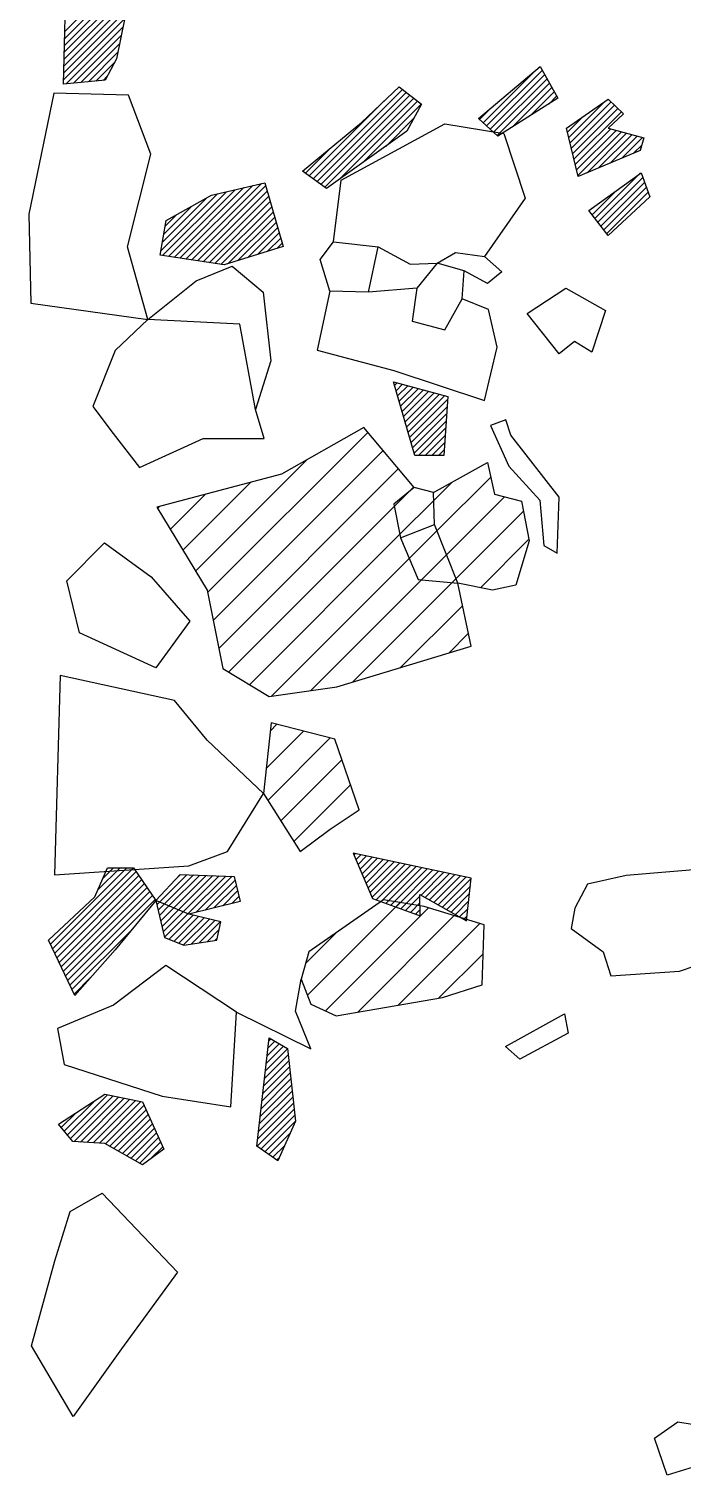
# Model space of a CAD drawing. Header units: metres. Extents: x 1.28 to 3.47, y -21 to -16.89.
# Drawn here: x 1.481 to 1.825, y -19.078 to -18.316 of the extents above; entities that cross this region are included whole.
import ezdxf

# ---------------------------------------------------------------- set-up
doc = ezdxf.new("R2010")
doc.units = ezdxf.units.M
doc.header["$LTSCALE"] = 25
doc.header["$MEASUREMENT"] = 0
doc.layers.get('0').update_dxf_attribs({"linetype": 'CONTINUOUS'})
for name, color, linetype in [('FEUER', 1, 'CONTINUOUS'), ('KNOCHEN', 2, 'CONTINUOUS'), ('KNOCHENSCHRAFF', 2, 'CONTINUOUS'), ('STEINE', 4, 'CONTINUOUS'), ('STEINESCHRAFF', 4, 'CONTINUOUS')]:
    doc.layers.add(name, color=color, linetype=linetype)

# ---------------------------------------------------------------- blocks, each defined once
blk = doc.blocks.new('*X3')
at = {"color": 0}
for p, q in [((165.229, -1875.128), (165.304, -1875.053)), ((165.334, -1875.376), (165.596, -1875.114)), ((165.44, -1875.624), (165.887, -1875.176)), ((149.209, -1879.834), (153.241, -1875.802)), ((149.323, -1880.074), (153.595, -1875.801)), ((151.718, -1876.972), (152.888, -1875.802)), ((151.987, -1876.349), (152.534, -1875.802)), ((165.546, -1875.871), (166.179, -1875.238)), ((165.651, -1876.119), (166.471, -1875.3)), ((165.757, -1876.367), (166.762, -1875.362)), ((165.863, -1876.615), (167.054, -1875.424)), ((165.969, -1876.863), (167.345, -1875.486)), ((166.074, -1877.111), (167.637, -1875.548)), ((166.18, -1877.359), (167.929, -1875.61)), ((166.397, -1877.495), (168.22, -1875.672)), ((166.656, -1877.59), (168.512, -1875.734)), ((166.915, -1877.684), (168.804, -1875.796)), ((167.174, -1877.779), (169.095, -1875.858)), ((167.432, -1877.874), (169.387, -1875.92)), ((149.436, -1880.314), (153.742, -1876.008)), ((149.55, -1880.553), (153.884, -1876.219)), ((149.664, -1880.793), (154.027, -1876.43)), ((149.778, -1881.033), (154.17, -1876.641)), ((154.965, -1877.613), (156.409, -1876.169)), ((155.216, -1877.716), (156.751, -1876.181)), ((155.466, -1877.819), (157.092, -1876.193)), ((155.717, -1877.922), (157.434, -1876.205)), ((155.845, -1876.38), (156.068, -1876.157)), ((155.968, -1878.025), (157.776, -1876.217)), ((156.218, -1878.128), (158.117, -1876.229)), ((156.469, -1878.231), (158.459, -1876.241)), ((156.9, -1878.154), (158.8, -1876.253)), ((157.369, -1878.038), (158.955, -1876.452)), ((167.691, -1877.969), (169.678, -1875.982)), ((168.763, -1877.25), (169.97, -1876.043)), ((168.99, -1877.377), (170.262, -1876.105)), ((169.216, -1877.504), (170.553, -1876.167)), ((169.443, -1877.631), (170.845, -1876.229)), ((169.669, -1877.759), (171.137, -1876.291)), ((169.895, -1877.886), (171.411, -1876.37)), ((149.891, -1881.273), (154.313, -1876.851)), ((150.005, -1881.513), (154.456, -1877.062)), ((150.119, -1881.752), (154.598, -1877.273)), ((150.233, -1881.992), (154.741, -1877.484)), ((157.838, -1877.923), (159.021, -1876.739)), ((158.307, -1877.807), (159.088, -1877.026)), ((158.775, -1877.692), (159.154, -1877.314)), ((167.95, -1878.064), (168.709, -1877.304)), ((170.122, -1878.013), (171.366, -1876.769)), ((170.348, -1878.14), (171.321, -1877.167)), ((154.828, -1877.751), (154.965, -1877.613)), ((154.895, -1878.037), (155.216, -1877.716)), ((154.963, -1878.322), (155.466, -1877.819)), ((155.031, -1878.608), (155.717, -1877.922)), ((155.099, -1878.894), (155.968, -1878.025)), ((155.167, -1879.179), (156.218, -1878.128)), ((155.235, -1879.465), (156.469, -1878.231)), ((168.208, -1878.159), (168.709, -1877.658)), ((168.467, -1878.253), (168.71, -1878.011)), ((170.575, -1878.267), (171.276, -1877.566)), ((170.801, -1878.394), (171.231, -1877.964)), ((155.481, -1879.572), (156.748, -1878.306)), ((155.734, -1879.673), (157.032, -1878.375)), ((155.987, -1879.774), (157.317, -1878.443)), ((156.239, -1879.875), (157.602, -1878.512)), ((156.642, -1879.826), (157.886, -1878.581)), ((157.057, -1879.764), (158.171, -1878.65)), ((171.028, -1878.521), (171.186, -1878.363)), ((150.347, -1882.232), (153.543, -1879.035)), ((157.472, -1879.703), (158.111, -1879.064)), ((157.887, -1879.642), (158.017, -1879.511)), ((150.46, -1882.472), (151.332, -1881.6)), ((160.644, -1885.723), (161.282, -1885.085)), ((160.69, -1885.324), (161.058, -1884.955)), ((160.736, -1884.924), (160.834, -1884.826)), ((160.505, -1886.922), (161.758, -1885.669)), ((160.552, -1886.523), (161.724, -1885.35)), ((160.598, -1886.123), (161.506, -1885.214)), ((160.367, -1888.121), (161.861, -1886.627)), ((160.413, -1887.721), (161.827, -1886.308)), ((160.459, -1887.322), (161.793, -1885.989)), ((160.275, -1888.92), (161.93, -1887.266)), ((160.321, -1888.521), (161.895, -1886.946)), ((149.944, -1889.705), (151.586, -1888.064)), ((150.105, -1889.898), (152.228, -1887.775)), ((150.266, -1890.091), (152.521, -1887.835)), ((150.46, -1890.251), (152.815, -1887.895)), ((150.793, -1890.271), (153.108, -1887.955)), ((151.127, -1890.29), (153.402, -1888.015)), ((151.46, -1890.31), (153.696, -1888.075)), ((151.794, -1890.33), (153.989, -1888.135)), ((160.183, -1889.72), (161.998, -1887.904)), ((160.229, -1889.32), (161.964, -1887.585)), ((149.784, -1889.512), (150.585, -1888.711)), ((152.112, -1890.366), (154.149, -1888.329)), ((152.339, -1890.493), (154.259, -1888.573)), ((152.565, -1890.62), (154.369, -1888.817)), ((160.106, -1890.504), (162.067, -1888.543)), ((160.137, -1890.119), (162.033, -1888.224)), ((160.316, -1890.647), (162.101, -1888.862)), ((152.791, -1890.748), (154.478, -1889.06)), ((153.017, -1890.875), (154.588, -1889.304)), ((153.243, -1891.002), (154.698, -1889.548)), ((160.527, -1890.79), (162.121, -1889.196)), ((153.469, -1891.13), (154.807, -1889.792)), ((153.696, -1891.257), (154.917, -1890.036)), ((153.922, -1891.385), (155.027, -1890.28)), ((160.737, -1890.933), (161.845, -1889.825)), ((160.947, -1891.076), (161.57, -1890.454)), ((154.51, -1891.15), (155.136, -1890.524)), ((161.158, -1891.22), (161.294, -1891.083))]:
    blk.add_line(p, q, dxfattribs=at)
blk = doc.blocks.new('*X5')
at = {"color": 0}
for p, q in [((149.924, -1833.51), (153.302, -1830.133)), ((149.934, -1833.147), (153.212, -1829.869)), ((149.945, -1832.783), (152.681, -1830.046)), ((149.914, -1833.874), (153.214, -1830.574)), ((149.955, -1832.419), (152.15, -1830.224)), ((149.965, -1832.055), (151.619, -1830.401)), ((149.976, -1831.691), (151.088, -1830.579)), ((149.904, -1834.238), (153.126, -1831.016)), ((150.044, -1834.451), (153.038, -1831.458)), ((150.434, -1834.414), (152.95, -1831.899)), ((150.824, -1834.378), (152.862, -1832.341)), ((151.215, -1834.341), (152.774, -1832.782)), ((151.605, -1834.305), (152.619, -1833.29)), ((172.034, -1836.503), (174.744, -1833.793)), ((172.22, -1836.67), (175.165, -1833.725)), ((172.406, -1836.838), (175.29, -1833.954)), ((151.995, -1834.268), (152.196, -1834.066)), ((163.071, -1839.455), (167.783, -1834.743)), ((172.592, -1837.005), (175.415, -1834.183)), ((172.779, -1837.172), (175.54, -1834.411)), ((173.587, -1836.718), (175.665, -1834.64)), ((162.866, -1839.307), (166.822, -1835.351)), ((163.277, -1839.603), (167.982, -1834.898)), ((163.483, -1839.751), (168.18, -1835.053)), ((163.688, -1839.899), (168.379, -1835.208)), ((164.446, -1839.495), (168.577, -1835.364)), ((165.673, -1838.621), (168.776, -1835.519)), ((174.543, -1836.115), (175.79, -1834.869)), ((175.498, -1835.513), (175.915, -1835.097)), ((176.556, -1837.284), (178.459, -1835.381)), ((176.624, -1837.569), (178.787, -1835.407)), ((166.9, -1837.747), (168.386, -1836.261)), ((171.848, -1836.336), (172.463, -1835.72)), ((176.487, -1836.999), (177.286, -1836.201)), ((176.693, -1837.854), (178.969, -1835.578)), ((176.762, -1838.139), (179.152, -1835.749)), ((176.83, -1838.424), (179.335, -1835.92)), ((176.899, -1838.709), (178.777, -1836.831)), ((176.967, -1838.994), (179.055, -1836.906)), ((177.036, -1839.279), (179.334, -1836.981)), ((177.523, -1839.146), (179.612, -1837.056)), ((178.135, -1838.887), (179.891, -1837.131)), ((178.748, -1838.628), (180.169, -1837.206)), ((179.36, -1838.369), (180.448, -1837.281)), ((179.973, -1838.11), (180.405, -1837.678)), ((162.66, -1839.159), (163.98, -1837.84)), ((177.942, -1841.555), (180.331, -1839.165)), ((155.432, -1843.559), (158.959, -1840.032)), ((155.739, -1843.605), (159.422, -1839.922)), ((156.047, -1843.651), (159.885, -1839.812)), ((156.354, -1843.698), (160.349, -1839.703)), ((156.661, -1843.744), (160.567, -1839.838)), ((156.968, -1843.79), (160.646, -1840.112)), ((177.788, -1841.356), (179.054, -1840.09)), ((178.095, -1841.755), (180.46, -1839.391)), ((178.249, -1841.955), (180.554, -1839.65)), ((178.403, -1842.154), (180.647, -1839.91)), ((155.051, -1843.233), (158.032, -1840.252)), ((155.121, -1842.809), (157.468, -1840.463)), ((155.125, -1843.512), (158.495, -1840.142)), ((157.276, -1843.837), (160.725, -1840.387)), ((157.583, -1843.883), (160.805, -1840.661)), ((178.557, -1842.354), (180.741, -1840.17)), ((155.191, -1842.385), (156.675, -1840.902)), ((155.262, -1841.961), (155.882, -1841.341)), ((157.89, -1843.929), (160.884, -1840.936)), ((158.197, -1843.976), (160.963, -1841.21)), ((158.591, -1843.935), (161.042, -1841.484)), ((177.634, -1841.156), (177.776, -1841.014)), ((159.105, -1843.775), (161.121, -1841.759)), ((159.619, -1843.614), (161.201, -1842.033)), ((160.133, -1843.454), (161.28, -1842.307)), ((160.647, -1843.293), (161.359, -1842.582)), ((161.162, -1843.133), (161.438, -1842.856)), ((167.367, -1850.362), (167.506, -1850.223)), ((167.447, -1850.636), (167.785, -1850.298)), ((167.526, -1850.91), (168.064, -1850.372)), ((167.606, -1851.184), (168.343, -1850.447)), ((167.685, -1851.458), (168.622, -1850.521)), ((167.765, -1851.732), (168.901, -1850.596)), ((167.844, -1852.006), (169.18, -1850.67)), ((167.924, -1852.28), (169.459, -1850.745)), ((168.003, -1852.554), (169.738, -1850.82)), ((168.083, -1852.828), (170.017, -1850.894)), ((168.162, -1853.102), (170.159, -1851.106)), ((168.242, -1853.376), (170.135, -1851.484)), ((168.321, -1853.65), (170.11, -1851.862)), ((168.401, -1853.924), (170.086, -1852.24)), ((168.63, -1854.049), (170.061, -1852.618)), ((168.984, -1854.049), (170.037, -1852.996)), ((169.337, -1854.049), (170.012, -1853.374)), ((169.691, -1854.048), (169.988, -1853.752))]:
    blk.add_line(p, q, dxfattribs=at)
blk = doc.blocks.new('*X13')
at = {"color": 0}
for p, q in [((173.75, -1885), (173.75, -1885)), ((175, -1885), (175, -1885))]:
    blk.add_line(p, q, dxfattribs=at)
blk = doc.blocks.new('*X15')
at = {"color": 0}
for p, q in [((157.504, -1861.286), (165.952, -1852.838)), ((157.796, -1862.761), (166.759, -1853.799)), ((156.868, -1860.154), (162.735, -1854.287)), ((158.089, -1864.237), (167.566, -1854.759)), ((169.603, -1858.025), (172.438, -1855.19)), ((155.534, -1857.952), (157.385, -1856.102)), ((156.201, -1859.053), (159.788, -1855.467)), ((167.351, -1856.742), (168.119, -1855.974)), ((168.119, -1855.974), (168.373, -1855.72)), ((169.431, -1856.43), (170.405, -1855.456)), ((154.867, -1856.851), (154.982, -1856.737)), ((158.608, -1865.485), (167.351, -1856.742)), ((167.646, -1858.214), (169.431, -1856.43)), ((170.103, -1859.293), (173.162, -1856.235)), ((170.603, -1860.561), (174.167, -1856.997)), ((159.711, -1866.15), (167.646, -1858.214)), ((168.14, -1859.489), (169.603, -1858.025)), ((171.9, -1861.032), (174.457, -1858.475)), ((160.869, -1866.76), (168.14, -1859.489)), ((168.783, -1860.614), (170.103, -1859.293)), ((162.933, -1866.463), (168.783, -1860.614)), ((170.394, -1860.77), (170.603, -1860.561)), ((165.152, -1866.013), (170.394, -1860.77)), ((167.688, -1865.244), (170.952, -1861.98)), ((170.224, -1864.476), (171.266, -1863.434)), ((160.805, -1868.591), (161.162, -1868.234)), ((160.589, -1870.575), (162.569, -1868.595)), ((160.682, -1872.25), (163.976, -1868.956)), ((161.368, -1873.332), (164.594, -1870.106)), ((162.054, -1874.413), (165.046, -1871.422)), ((165.474, -1872.761), (165.498, -1872.738)), ((162.774, -1882.532), (167.67, -1877.637)), ((163.719, -1883.355), (169.158, -1877.917)), ((165.426, -1883.416), (170.511, -1878.33)), ((167.565, -1883.044), (171.865, -1878.744)), ((162.676, -1880.862), (164.329, -1879.21)), ((169.703, -1882.674), (172.039, -1880.339))]:
    blk.add_line(p, q, dxfattribs=at)

msp = doc.modelspace()

# ---------------------------------------------------------------- linework, layer by layer
at = {"layer": 'KNOCHEN'}
for points in [[(1.49897, -18.34465), (1.49997, -18.30943), (1.53364, -18.29818), (1.52703, -18.33136), (1.52092, -18.34259), (1.49897, -18.34465)], [(1.71793, -18.36286), (1.75057, -18.33528), (1.75977, -18.35212), (1.72814, -18.37204), (1.71793, -18.36286)], [(1.62506, -18.39049), (1.65618, -18.36495), (1.67607, -18.34605), (1.68781, -18.35523), (1.68017, -18.36953), (1.63783, -18.39967), (1.62506, -18.39049)], [(1.77052, -18.39345), (1.76438, -18.36794), (1.78631, -18.35261), (1.79448, -18.36026), (1.78632, -18.36792), (1.80521, -18.37301), (1.80317, -18.37965), (1.77052, -18.39345)], [(1.78636, -18.42457), (1.77614, -18.41131), (1.80369, -18.39138), (1.80829, -18.40414), (1.78636, -18.42457)], [(1.61488, -18.43031), (1.58376, -18.44002), (1.55007, -18.43495), (1.55312, -18.41657), (1.5771, -18.40328), (1.60516, -18.39663), (1.61488, -18.43031)], [(1.68437, -18.54049), (1.67312, -18.50171), (1.7017, -18.50935), (1.69968, -18.54048), (1.68437, -18.54049)], [(1.7116, -18.78596), (1.71413, -18.7635), (1.65186, -18.75027), (1.66208, -18.77425), (1.6871, -18.78342), (1.68709, -18.77219), (1.7116, -18.78596)], [(1.49113, -18.79632), (1.51561, -18.77334), (1.52223, -18.75802), (1.53601, -18.75801), (1.54776, -18.77536), (1.52635, -18.8014), (1.50493, -18.8254), (1.49113, -18.79632)], [(1.54776, -18.77536), (1.56051, -18.76157), (1.58909, -18.76257), (1.59217, -18.77584), (1.56512, -18.78249)], [(1.54776, -18.77536), (1.55237, -18.79475), (1.56258, -18.79882), (1.57993, -18.79626), (1.58197, -18.78656), (1.56512, -18.78249), (1.54776, -18.77536)], [(1.60093, -18.90495), (1.60753, -18.84779), (1.61723, -18.85339), (1.62134, -18.89167), (1.61217, -18.9126), (1.60093, -18.90495)], [(1.4963, -18.89329), (1.52079, -18.87745), (1.54069, -18.88152), (1.55194, -18.90652), (1.54072, -18.91469), (1.52081, -18.90348), (1.50396, -18.90247), (1.4963, -18.89329)]]:
    msp.add_lwpolyline(points, dxfattribs=at)
at = {"layer": 'STEINE'}
for points in [[(1.54357, -18.46879), (1.53283, -18.43053), (1.54504, -18.38153), (1.53329, -18.35041), (1.49399, -18.34941), (1.48077, -18.41321), (1.48182, -18.46016), (1.54357, -18.46879)], [(1.64152, -18.4279), (1.64558, -18.39524), (1.70017, -18.3656), (1.7313, -18.37068), (1.74255, -18.40487), (1.72114, -18.4355)], [(1.65991, -18.45442), (1.6395, -18.45393), (1.63439, -18.43709), (1.64152, -18.4279), (1.665, -18.43043)], [(1.68543, -18.45236), (1.65991, -18.45442), (1.665, -18.43043), (1.68185, -18.43961), (1.69614, -18.43909)], [(1.68543, -18.45236), (1.68289, -18.46972), (1.70024, -18.4743), (1.70942, -18.45796), (1.71043, -18.44316), (1.69614, -18.43909), (1.68543, -18.45236)], [(1.69614, -18.43909), (1.70583, -18.43347), (1.72114, -18.4355)], [(1.72114, -18.4355), (1.73033, -18.44366), (1.72268, -18.44979), (1.71043, -18.44316)], [(1.54357, -18.46879), (1.56907, -18.44836), (1.58795, -18.44069), (1.60429, -18.45446), (1.6084, -18.49069), (1.60025, -18.51621)], [(1.6395, -18.45393), (1.63289, -18.48506), (1.67321, -18.49575), (1.72119, -18.51153), (1.7278, -18.48346), (1.7232, -18.46356), (1.70942, -18.45796)], [(1.74361, -18.46559), (1.76402, -18.45231), (1.78495, -18.46403), (1.77782, -18.48598), (1.76863, -18.48037), (1.76047, -18.48701), (1.74361, -18.46559)], [(1.53903, -18.54687), (1.5727, -18.53154), (1.60485, -18.53152), (1.60025, -18.51621), (1.59205, -18.47131), (1.54357, -18.46879), (1.52623, -18.48513), (1.51452, -18.51474), (1.52524, -18.52902), (1.52524, -18.52902), (1.53903, -18.54687)], [(1.75952, -18.59214), (1.76052, -18.56254), (1.73498, -18.5299), (1.73242, -18.52173), (1.72426, -18.5248), (1.73397, -18.54623), (1.75031, -18.56408), (1.75237, -18.58806), (1.75952, -18.59214)], [(1.68397, -18.55749), (1.65741, -18.52587), (1.61405, -18.55039), (1.54823, -18.56779)], [(1.69418, -18.56003), (1.72274, -18.54419), (1.72633, -18.56103), (1.74062, -18.56459), (1.74472, -18.58551), (1.73759, -18.60899), (1.72534, -18.61155), (1.70697, -18.60799)], [(1.68397, -18.55749), (1.67326, -18.56617), (1.67684, -18.58403), (1.6947, -18.57687), (1.69418, -18.56003), (1.68397, -18.55749)], [(1.54823, -18.56779), (1.5748, -18.61166), (1.58299, -18.65299), (1.6075, -18.66777), (1.64322, -18.66264), (1.71414, -18.64116), (1.70697, -18.60799)], [(1.67684, -18.58403), (1.68604, -18.60597), (1.70697, -18.60799), (1.6947, -18.57687)], [(1.54778, -18.6525), (1.50746, -18.63416), (1.5008, -18.6066), (1.52069, -18.58669), (1.5452, -18.60453), (1.56563, -18.62799), (1.54778, -18.6525)], [(1.49428, -18.76174), (1.56521, -18.7571), (1.58561, -18.74943), (1.60447, -18.7188), (1.57486, -18.69075), (1.55749, -18.66984), (1.49727, -18.65662), (1.49428, -18.76174)], [(1.60447, -18.7188), (1.62389, -18.7494), (1.6397, -18.73766), (1.655, -18.72744), (1.64222, -18.6902), (1.60853, -18.68154), (1.60447, -18.7188)], [(1.7668, -18.79013), (1.78365, -18.80237), (1.78774, -18.81512), (1.82397, -18.81255), (1.85713, -18.8013), (1.87447, -18.78853), (1.87089, -18.77016), (1.83975, -18.75844), (1.79587, -18.76204), (1.77546, -18.76665), (1.76883, -18.77941), (1.7668, -18.79013)], [(1.62851, -18.80247), (1.62444, -18.81677), (1.62955, -18.83003), (1.64283, -18.83614), (1.66936, -18.83153), (1.69895, -18.82641), (1.71987, -18.81976), (1.72087, -18.78812), (1.68922, -18.77845), (1.66779, -18.77489), (1.62851, -18.80247)], [(1.49586, -18.84288), (1.49945, -18.86176), (1.551, -18.87856), (1.58724, -18.88415), (1.59026, -18.83414), (1.55299, -18.80967), (1.52545, -18.83061), (1.49586, -18.84288)], [(1.59026, -18.83414), (1.62957, -18.8535), (1.62139, -18.83361), (1.62444, -18.81677)], [(1.73214, -18.85241), (1.76326, -18.83504), (1.76531, -18.84525), (1.7398, -18.85904), (1.73214, -18.85241)], [(1.50417, -19.04751), (1.4822, -19.01027), (1.49442, -18.96535), (1.50256, -18.93932), (1.5194, -18.92962), (1.55923, -18.97143), (1.52966, -19.01177), (1.50417, -19.04751)], [(1.81752, -19.07842), (1.81087, -19.05903), (1.82311, -19.05035), (1.87925, -19.0595), (1.81752, -19.07842)]]:
    msp.add_lwpolyline(points, dxfattribs=at)

# ---------------------------------------------------------------- block references
at = {"layer": 'FEUER', "xscale": 0.01, "yscale": 0.01, "zscale": 0.01}
msp.add_blockref('*X15', (0, 0), dxfattribs=at)
at = {"layer": 'KNOCHENSCHRAFF', "xscale": 0.01, "yscale": 0.01, "zscale": 0.01}
for name in ['*X5', '*X3']:
    msp.add_blockref(name, (0, 0), dxfattribs=at)
at = {"layer": 'STEINESCHRAFF', "xscale": 0.01, "yscale": 0.01, "zscale": 0.01}
msp.add_blockref('*X13', (0, 0), dxfattribs=at)

doc.saveas('drawing.dxf')
